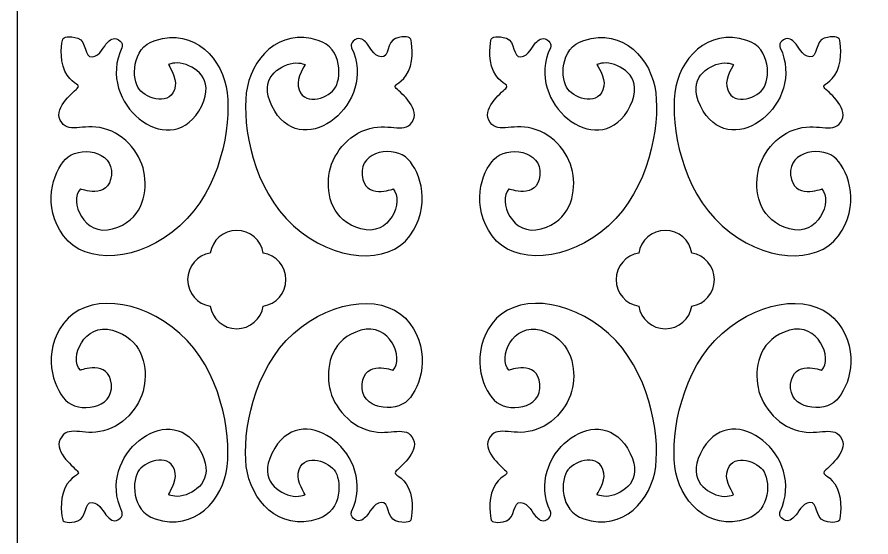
# Model space of a CAD drawing. Header units: centimetres. Extents: x -11.2 to -6.8, y -9 to 9.
# Drawn here: x -11.177 to -8.265, y -2.667 to -0.895 of the extents above; entities that cross this region are included whole.
import ezdxf

# ---------------------------------------------------------------- set-up
doc = ezdxf.new("R2010")
doc.units = ezdxf.units.CM
doc.header["$MEASUREMENT"] = 0
doc.layers.add('layer 1', color=7, linetype='Continuous')

msp = doc.modelspace()

# ---------------------------------------------------------------- linework, layer by layer
at = {"layer": 'layer 1', "color": 250, "lineweight": 30}
for points, knots in [([(-6.75346, 9.00075), (-6.75346, 9.00075), (-6.75346, -9.00021), (-6.75346, -9.00021), (-6.75346, -9.00021), (-6.75346, -9.00021), (-8.2152, -9.00021), (-8.2152, -9.00021), (-8.2152, -9.00021), (-8.2152, -9.00021), (-8.25354, -9.00021), (-8.25354, -9.00021), (-8.25354, -9.00021), (-8.25354, -9.00021), (-9.67695, -9.00021), (-9.67695, -9.00021), (-9.67695, -9.00021), (-9.67695, -9.00021), (-9.71529, -9.00021), (-9.71529, -9.00021), (-9.71529, -9.00021), (-9.71529, -9.00021), (-11.17704, -9.0002), (-11.17704, -9.0002), (-11.17704, -9.0002), (-11.17704, -9.0002), (-11.17702, 9.00077), (-11.17702, 9.00077), (-11.17702, 9.00077), (-11.17702, 9.00077), (-9.67695, 9.00077), (-9.67695, 9.00077), (-9.67695, 9.00077), (-9.67695, 9.00077), (-9.67695, 9.00075), (-9.67695, 9.00075), (-9.67695, 9.00075), (-9.67695, 9.00075), (-8.25354, 9.00075), (-8.25354, 9.00075), (-8.25354, 9.00075), (-8.25354, 9.00075), (-8.2152, 9.00075), (-8.2152, 9.00075), (-8.2152, 9.00075), (-8.2152, 9.00075), (-6.75346, 9.00075), (-6.75346, 9.00075)], [0, 0, 0, 0, 0.0769231, 0.0769231, 0.0769231, 0.0769231, 0.1538462, 0.1538462, 0.1538462, 0.1538462, 0.2307692, 0.2307692, 0.2307692, 0.2307692, 0.3076923, 0.3076923, 0.3076923, 0.3076923, 0.3846154, 0.3846154, 0.3846154, 0.3846154, 0.4615385, 0.4615385, 0.4615385, 0.4615385, 0.5384615, 0.5384615, 0.5384615, 0.5384615, 0.6153846, 0.6153846, 0.6153846, 0.6153846, 0.6923077, 0.6923077, 0.6923077, 0.6923077, 0.7692308, 0.7692308, 0.7692308, 0.7692308, 0.8461538, 0.8461538, 0.8461538, 0.8461538, 1, 1, 1, 1]), ([(-10.66092, -1.05672), (-10.66092, -1.05672), (-10.63785, -1.04604), (-10.61035, -1.05349), (-10.61035, -1.05349), (-10.55964, -1.06726), (-10.49685, -1.11557), (-10.55732, -1.21498), (-10.55732, -1.21498), (-10.66037, -1.38453), (-10.90895, -1.18855), (-10.81967, -0.99918), (-10.81967, -0.99918), (-10.81967, -0.99918), (-10.81194, -0.98291), (-10.83098, -0.97206), (-10.83098, -0.97206), (-10.85002, -0.96119), (-10.8606, -0.97403), (-10.87016, -0.98291), (-10.87016, -0.98291), (-10.87967, -0.99178), (-10.89343, -1.02734), (-10.92096, -1.0303), (-10.92096, -1.0303), (-10.94847, -1.03327), (-10.93895, -0.97698), (-10.96963, -0.96709), (-10.96963, -0.96709), (-11.00034, -0.95723), (-11.01936, -0.96316), (-11.02148, -0.97009), (-11.02148, -0.97009), (-11.02364, -0.97698), (-11.03419, -1.03523), (-11.01406, -1.0787), (-11.01406, -1.0787), (-10.99397, -1.12211), (-10.96011, -1.12309), (-10.96963, -1.13499), (-10.96963, -1.13499), (-10.97915, -1.1468), (-11.05194, -1.20102), (-11.02997, -1.24558), (-11.02997, -1.24558), (-11.00456, -1.29706), (-10.95481, -1.25545), (-10.88178, -1.27422), (-10.88178, -1.27422), (-10.8054, -1.29383), (-10.75054, -1.367), (-10.74209, -1.43413), (-10.74209, -1.43413), (-10.73362, -1.5013), (-10.75265, -1.58919), (-10.8511, -1.61684), (-10.8511, -1.61684), (-10.94953, -1.6445), (-11.00034, -1.52206), (-10.96115, -1.48057), (-10.96115, -1.48057), (-10.96115, -1.48057), (-10.86377, -1.51908), (-10.85531, -1.43317), (-10.85531, -1.43317), (-10.84687, -1.34728), (-10.96858, -1.33347), (-11.01196, -1.37887), (-11.01196, -1.37887), (-11.05537, -1.42427), (-11.09242, -1.53983), (-11.01834, -1.64056), (-11.01834, -1.64056), (-10.94425, -1.74126), (-10.76007, -1.7304), (-10.62146, -1.60597), (-10.62146, -1.60597), (-10.48279, -1.48159), (-10.44679, -1.2673), (-10.46054, -1.15276), (-10.46054, -1.15276), (-10.47432, -1.03819), (-10.5707, -0.93038), (-10.70611, -0.97403), (-10.70611, -0.97403), (-10.78909, -1.00078), (-10.78654, -1.10833), (-10.76006, -1.14089), (-10.76006, -1.14089), (-10.73362, -1.17349), (-10.65099, -1.20148), (-10.63727, -1.13002), (-10.63727, -1.13002), (-10.63201, -1.10237), (-10.66092, -1.05672), (-10.66092, -1.05672)], [0, 0, 0, 0, 0.04, 0.04, 0.04, 0.04, 0.08, 0.08, 0.08, 0.08, 0.12, 0.12, 0.12, 0.12, 0.16, 0.16, 0.16, 0.16, 0.2, 0.2, 0.2, 0.2, 0.24, 0.24, 0.24, 0.24, 0.28, 0.28, 0.28, 0.28, 0.32, 0.32, 0.32, 0.32, 0.36, 0.36, 0.36, 0.36, 0.4, 0.4, 0.4, 0.4, 0.44, 0.44, 0.44, 0.44, 0.48, 0.48, 0.48, 0.48, 0.52, 0.52, 0.52, 0.52, 0.56, 0.56, 0.56, 0.56, 0.6, 0.6, 0.6, 0.6, 0.64, 0.64, 0.64, 0.64, 0.68, 0.68, 0.68, 0.68, 0.72, 0.72, 0.72, 0.72, 0.76, 0.76, 0.76, 0.76, 0.8, 0.8, 0.8, 0.8, 0.84, 0.84, 0.84, 0.84, 0.88, 0.88, 0.88, 0.88, 0.92, 0.92, 0.92, 0.92, 1, 1, 1, 1]), ([(-10.19476, -1.05672), (-10.19476, -1.05672), (-10.2178, -1.04604), (-10.24532, -1.05348), (-10.24532, -1.05348), (-10.29602, -1.06726), (-10.35882, -1.11557), (-10.29834, -1.215), (-10.29834, -1.215), (-10.19526, -1.38453), (-9.94671, -1.18855), (-10.03601, -0.99918), (-10.03601, -0.99918), (-10.03601, -0.99918), (-10.04368, -0.98291), (-10.02465, -0.97206), (-10.02465, -0.97206), (-10.00561, -0.96119), (-9.99503, -0.97403), (-9.98552, -0.98291), (-9.98552, -0.98291), (-9.97596, -0.99178), (-9.96222, -1.02734), (-9.9347, -1.0303), (-9.9347, -1.0303), (-9.90717, -1.03327), (-9.91672, -0.97698), (-9.88603, -0.96713), (-9.88603, -0.96713), (-9.85531, -0.95723), (-9.83627, -0.96316), (-9.83416, -0.97006), (-9.83416, -0.97006), (-9.83206, -0.97698), (-9.82145, -1.03523), (-9.84157, -1.0787), (-9.84157, -1.0787), (-9.86167, -1.12211), (-9.89557, -1.12309), (-9.88603, -1.13499), (-9.88603, -1.13499), (-9.87648, -1.1468), (-9.80372, -1.20102), (-9.82569, -1.24558), (-9.82569, -1.24558), (-9.85107, -1.29706), (-9.90084, -1.25545), (-9.97385, -1.27422), (-9.97385, -1.27422), (-10.05022, -1.29383), (-10.10511, -1.36702), (-10.11358, -1.43416), (-10.11358, -1.43416), (-10.12202, -1.5013), (-10.10298, -1.58919), (-10.00453, -1.61684), (-10.00453, -1.61684), (-9.90614, -1.6445), (-9.85531, -1.52206), (-9.89448, -1.48057), (-9.89448, -1.48057), (-9.89448, -1.48057), (-9.99184, -1.51908), (-10.00033, -1.43317), (-10.00033, -1.43317), (-10.00879, -1.34729), (-9.88709, -1.33347), (-9.8437, -1.37887), (-9.8437, -1.37887), (-9.80029, -1.42427), (-9.76323, -1.53983), (-9.83733, -1.64056), (-9.83733, -1.64056), (-9.91142, -1.74126), (-10.09559, -1.7304), (-10.23422, -1.60597), (-10.23422, -1.60597), (-10.37287, -1.48159), (-10.40886, -1.2673), (-10.39511, -1.15276), (-10.39511, -1.15276), (-10.38133, -1.03819), (-10.28498, -0.93038), (-10.14957, -0.97403), (-10.14957, -0.97403), (-10.06655, -1.00078), (-10.06913, -1.10833), (-10.09559, -1.14089), (-10.09559, -1.14089), (-10.12202, -1.1735), (-10.20468, -1.20148), (-10.21834, -1.13002), (-10.21834, -1.13002), (-10.22366, -1.10236), (-10.19476, -1.05672), (-10.19476, -1.05672)], [0, 0, 0, 0, 0.04, 0.04, 0.04, 0.04, 0.08, 0.08, 0.08, 0.08, 0.12, 0.12, 0.12, 0.12, 0.16, 0.16, 0.16, 0.16, 0.2, 0.2, 0.2, 0.2, 0.24, 0.24, 0.24, 0.24, 0.28, 0.28, 0.28, 0.28, 0.32, 0.32, 0.32, 0.32, 0.36, 0.36, 0.36, 0.36, 0.4, 0.4, 0.4, 0.4, 0.44, 0.44, 0.44, 0.44, 0.48, 0.48, 0.48, 0.48, 0.52, 0.52, 0.52, 0.52, 0.56, 0.56, 0.56, 0.56, 0.6, 0.6, 0.6, 0.6, 0.64, 0.64, 0.64, 0.64, 0.68, 0.68, 0.68, 0.68, 0.72, 0.72, 0.72, 0.72, 0.76, 0.76, 0.76, 0.76, 0.8, 0.8, 0.8, 0.8, 0.84, 0.84, 0.84, 0.84, 0.88, 0.88, 0.88, 0.88, 0.92, 0.92, 0.92, 0.92, 1, 1, 1, 1]), ([(-9.19915, -1.05672), (-9.19915, -1.05672), (-9.1761, -1.04604), (-9.1486, -1.05349), (-9.1486, -1.05349), (-9.09788, -1.06724), (-9.0351, -1.11558), (-9.09556, -1.21501), (-9.09556, -1.21501), (-9.19864, -1.38453), (-9.4472, -1.18858), (-9.35791, -0.99918), (-9.35791, -0.99918), (-9.35791, -0.99918), (-9.35019, -0.98291), (-9.36924, -0.97205), (-9.36924, -0.97205), (-9.38829, -0.96119), (-9.39888, -0.97402), (-9.40841, -0.98291), (-9.40841, -0.98291), (-9.41793, -0.9918), (-9.43169, -1.02734), (-9.4592, -1.0303), (-9.4592, -1.0303), (-9.48673, -1.03327), (-9.4772, -0.97698), (-9.50789, -0.96711), (-9.50789, -0.96711), (-9.53859, -0.95724), (-9.55763, -0.96316), (-9.55975, -0.97007), (-9.55975, -0.97007), (-9.56187, -0.97698), (-9.57245, -1.03525), (-9.55234, -1.07869), (-9.55234, -1.07869), (-9.53224, -1.12213), (-9.49837, -1.12313), (-9.50789, -1.13497), (-9.50789, -1.13497), (-9.51742, -1.14682), (-9.5902, -1.20102), (-9.56822, -1.24556), (-9.56822, -1.24556), (-9.54282, -1.29705), (-9.49307, -1.25544), (-9.42005, -1.2742), (-9.42005, -1.2742), (-9.34367, -1.29382), (-9.28881, -1.36702), (-9.28034, -1.43416), (-9.28034, -1.43416), (-9.27187, -1.50131), (-9.29092, -1.58919), (-9.38935, -1.61684), (-9.38935, -1.61684), (-9.48778, -1.64449), (-9.53859, -1.52205), (-9.49942, -1.48057), (-9.49942, -1.48057), (-9.49942, -1.48057), (-9.40206, -1.51909), (-9.39359, -1.43318), (-9.39359, -1.43318), (-9.38512, -1.34727), (-9.50684, -1.33345), (-9.55023, -1.37887), (-9.55023, -1.37887), (-9.59362, -1.42429), (-9.63066, -1.53982), (-9.55658, -1.64054), (-9.55658, -1.64054), (-9.48249, -1.74125), (-9.29833, -1.7304), (-9.15968, -1.60597), (-9.15968, -1.60597), (-9.02103, -1.48156), (-8.98505, -1.26729), (-8.99881, -1.15275), (-8.99881, -1.15275), (-9.01257, -1.0382), (-9.10894, -0.93038), (-9.24435, -0.97402), (-9.24435, -0.97402), (-9.32735, -1.00078), (-9.32479, -1.10831), (-9.29833, -1.1409), (-9.29833, -1.1409), (-9.27187, -1.17348), (-9.18923, -1.20148), (-9.17556, -1.13004), (-9.17556, -1.13004), (-9.17027, -1.10239), (-9.19915, -1.05672), (-9.19915, -1.05672)], [0, 0, 0, 0, 0.04, 0.04, 0.04, 0.04, 0.08, 0.08, 0.08, 0.08, 0.12, 0.12, 0.12, 0.12, 0.16, 0.16, 0.16, 0.16, 0.2, 0.2, 0.2, 0.2, 0.24, 0.24, 0.24, 0.24, 0.28, 0.28, 0.28, 0.28, 0.32, 0.32, 0.32, 0.32, 0.36, 0.36, 0.36, 0.36, 0.4, 0.4, 0.4, 0.4, 0.44, 0.44, 0.44, 0.44, 0.48, 0.48, 0.48, 0.48, 0.52, 0.52, 0.52, 0.52, 0.56, 0.56, 0.56, 0.56, 0.6, 0.6, 0.6, 0.6, 0.64, 0.64, 0.64, 0.64, 0.68, 0.68, 0.68, 0.68, 0.72, 0.72, 0.72, 0.72, 0.76, 0.76, 0.76, 0.76, 0.8, 0.8, 0.8, 0.8, 0.84, 0.84, 0.84, 0.84, 0.88, 0.88, 0.88, 0.88, 0.92, 0.92, 0.92, 0.92, 1, 1, 1, 1]), ([(-8.73301, -1.05672), (-8.73301, -1.05672), (-8.75606, -1.04604), (-8.78357, -1.05349), (-8.78357, -1.05349), (-8.83429, -1.06724), (-8.89707, -1.11558), (-8.8366, -1.21501), (-8.8366, -1.21501), (-8.73353, -1.38453), (-8.48496, -1.18858), (-8.57425, -0.99918), (-8.57425, -0.99918), (-8.57425, -0.99918), (-8.58197, -0.98291), (-8.56292, -0.97205), (-8.56292, -0.97205), (-8.54387, -0.96119), (-8.53329, -0.97402), (-8.52376, -0.98291), (-8.52376, -0.98291), (-8.51423, -0.9918), (-8.50048, -1.02734), (-8.47295, -1.0303), (-8.47295, -1.0303), (-8.44544, -1.03327), (-8.45497, -0.97698), (-8.42427, -0.96711), (-8.42427, -0.96711), (-8.39358, -0.95724), (-8.37452, -0.96316), (-8.37241, -0.97007), (-8.37241, -0.97007), (-8.3703, -0.97698), (-8.35971, -1.03525), (-8.37982, -1.07869), (-8.37982, -1.07869), (-8.39993, -1.12213), (-8.4338, -1.12313), (-8.42427, -1.13497), (-8.42427, -1.13497), (-8.41474, -1.14682), (-8.34196, -1.20102), (-8.36394, -1.24556), (-8.36394, -1.24556), (-8.38935, -1.29705), (-8.43909, -1.25544), (-8.51212, -1.2742), (-8.51212, -1.2742), (-8.58849, -1.29382), (-8.64336, -1.36702), (-8.65183, -1.43416), (-8.65183, -1.43416), (-8.66029, -1.50131), (-8.64124, -1.58919), (-8.54281, -1.61684), (-8.54281, -1.61684), (-8.44438, -1.64449), (-8.39358, -1.52205), (-8.43273, -1.48057), (-8.43273, -1.48057), (-8.43273, -1.48057), (-8.53011, -1.51909), (-8.53858, -1.43318), (-8.53858, -1.43318), (-8.54704, -1.34727), (-8.42533, -1.33345), (-8.38194, -1.37887), (-8.38194, -1.37887), (-8.33854, -1.42429), (-8.3015, -1.53982), (-8.37559, -1.64054), (-8.37559, -1.64054), (-8.44967, -1.74125), (-8.63383, -1.7304), (-8.77248, -1.60597), (-8.77248, -1.60597), (-8.91113, -1.48156), (-8.94711, -1.26729), (-8.93336, -1.15275), (-8.93336, -1.15275), (-8.9196, -1.0382), (-8.82322, -0.93038), (-8.68781, -0.97402), (-8.68781, -0.97402), (-8.60482, -1.00078), (-8.60737, -1.10831), (-8.63383, -1.1409), (-8.63383, -1.1409), (-8.66029, -1.17348), (-8.74293, -1.20148), (-8.75661, -1.13004), (-8.75661, -1.13004), (-8.7619, -1.10239), (-8.73301, -1.05672), (-8.73301, -1.05672)], [0, 0, 0, 0, 0.04, 0.04, 0.04, 0.04, 0.08, 0.08, 0.08, 0.08, 0.12, 0.12, 0.12, 0.12, 0.16, 0.16, 0.16, 0.16, 0.2, 0.2, 0.2, 0.2, 0.24, 0.24, 0.24, 0.24, 0.28, 0.28, 0.28, 0.28, 0.32, 0.32, 0.32, 0.32, 0.36, 0.36, 0.36, 0.36, 0.4, 0.4, 0.4, 0.4, 0.44, 0.44, 0.44, 0.44, 0.48, 0.48, 0.48, 0.48, 0.52, 0.52, 0.52, 0.52, 0.56, 0.56, 0.56, 0.56, 0.6, 0.6, 0.6, 0.6, 0.64, 0.64, 0.64, 0.64, 0.68, 0.68, 0.68, 0.68, 0.72, 0.72, 0.72, 0.72, 0.76, 0.76, 0.76, 0.76, 0.8, 0.8, 0.8, 0.8, 0.84, 0.84, 0.84, 0.84, 0.88, 0.88, 0.88, 0.88, 0.92, 0.92, 0.92, 0.92, 1, 1, 1, 1]), ([(-10.26031, -1.78965), (-10.2603, -1.8353), (-10.29365, -1.87315), (-10.33729, -1.88017), (-10.33729, -1.88017), (-10.34435, -1.92381), (-10.3822, -1.95718), (-10.42783, -1.95718), (-10.42783, -1.95718), (-10.47345, -1.95718), (-10.51129, -1.92381), (-10.51833, -1.88017), (-10.51833, -1.88017), (-10.56198, -1.87315), (-10.59536, -1.8353), (-10.59536, -1.78965), (-10.59536, -1.78965), (-10.59536, -1.74402), (-10.56198, -1.70618), (-10.51833, -1.69917), (-10.51833, -1.69917), (-10.51129, -1.65547), (-10.47345, -1.62212), (-10.42783, -1.62212), (-10.42783, -1.62212), (-10.3822, -1.62212), (-10.34435, -1.65547), (-10.33729, -1.69917), (-10.33729, -1.69917), (-10.29365, -1.70618), (-10.26031, -1.74402), (-10.26031, -1.78965)], [0, 0, 0, 0, 0.1111111, 0.1111111, 0.1111111, 0.1111111, 0.2222222, 0.2222222, 0.2222222, 0.2222222, 0.3333333, 0.3333333, 0.3333333, 0.3333333, 0.4444444, 0.4444444, 0.4444444, 0.4444444, 0.5555556, 0.5555556, 0.5555556, 0.5555556, 0.6666667, 0.6666667, 0.6666667, 0.6666667, 0.7777778, 0.7777778, 0.7777778, 0.7777778, 1, 1, 1, 1]), ([(-8.79855, -1.78965), (-8.79855, -1.83529), (-8.83191, -1.87314), (-8.87557, -1.88016), (-8.87557, -1.88016), (-8.88259, -1.92382), (-8.92045, -1.95718), (-8.96608, -1.95718), (-8.96608, -1.95718), (-9.01172, -1.95718), (-9.04956, -1.92382), (-9.05659, -1.88016), (-9.05659, -1.88016), (-9.10025, -1.87313), (-9.13361, -1.83529), (-9.13361, -1.78965), (-9.13361, -1.78965), (-9.13361, -1.74402), (-9.10025, -1.70617), (-9.05659, -1.69915), (-9.05659, -1.69915), (-9.04956, -1.65549), (-9.01172, -1.62213), (-8.96608, -1.62213), (-8.96608, -1.62213), (-8.92045, -1.62213), (-8.88259, -1.65549), (-8.87557, -1.69915), (-8.87557, -1.69915), (-8.83191, -1.70617), (-8.79855, -1.74402), (-8.79855, -1.78965)], [0, 0, 0, 0, 0.1111111, 0.1111111, 0.1111111, 0.1111111, 0.2222222, 0.2222222, 0.2222222, 0.2222222, 0.3333333, 0.3333333, 0.3333333, 0.3333333, 0.4444444, 0.4444444, 0.4444444, 0.4444444, 0.5555556, 0.5555556, 0.5555556, 0.5555556, 0.6666667, 0.6666667, 0.6666667, 0.6666667, 0.7777778, 0.7777778, 0.7777778, 0.7777778, 1, 1, 1, 1]), ([(-10.66092, -2.52259), (-10.66092, -2.52259), (-10.63785, -2.53328), (-10.61035, -2.5258), (-10.61035, -2.5258), (-10.55964, -2.51209), (-10.49685, -2.46374), (-10.55732, -2.36429), (-10.55732, -2.36429), (-10.66037, -2.19481), (-10.90895, -2.39075), (-10.81965, -2.58014), (-10.81965, -2.58014), (-10.81965, -2.58014), (-10.81194, -2.59639), (-10.83098, -2.60725), (-10.83098, -2.60725), (-10.85002, -2.61812), (-10.86059, -2.6053), (-10.87016, -2.59639), (-10.87016, -2.59639), (-10.87967, -2.58751), (-10.89343, -2.55197), (-10.92096, -2.54902), (-10.92096, -2.54902), (-10.94847, -2.54604), (-10.93895, -2.6023), (-10.96963, -2.61219), (-10.96963, -2.61219), (-11.00034, -2.62207), (-11.01936, -2.61615), (-11.02148, -2.60925), (-11.02148, -2.60925), (-11.02364, -2.6023), (-11.03419, -2.54404), (-11.01406, -2.50061), (-11.01406, -2.50061), (-10.99397, -2.45718), (-10.96011, -2.45616), (-10.96965, -2.44435), (-10.96965, -2.44435), (-10.97915, -2.4325), (-11.05194, -2.3783), (-11.02997, -2.33376), (-11.02997, -2.33376), (-11.00456, -2.28228), (-10.95481, -2.32388), (-10.88178, -2.30511), (-10.88178, -2.30511), (-10.80543, -2.28549), (-10.75054, -2.21227), (-10.74211, -2.14513), (-10.74211, -2.14513), (-10.73362, -2.078), (-10.75265, -1.99013), (-10.8511, -1.96247), (-10.8511, -1.96247), (-10.94953, -1.9348), (-11.00034, -2.05728), (-10.96115, -2.09871), (-10.96115, -2.09871), (-10.96115, -2.09871), (-10.86377, -2.06021), (-10.85531, -2.14614), (-10.85531, -2.14614), (-10.84687, -2.23204), (-10.96858, -2.24587), (-11.01196, -2.20044), (-11.01196, -2.20044), (-11.05537, -2.15501), (-11.09242, -2.0395), (-11.01834, -1.93876), (-11.01834, -1.93876), (-10.94425, -1.83806), (-10.76007, -1.84894), (-10.62146, -1.97333), (-10.62146, -1.97333), (-10.48279, -2.09775), (-10.44679, -2.31202), (-10.46054, -2.42659), (-10.46054, -2.42659), (-10.47432, -2.54109), (-10.5707, -2.64894), (-10.70611, -2.6053), (-10.70611, -2.6053), (-10.78907, -2.57855), (-10.78654, -2.47102), (-10.76007, -2.43839), (-10.76007, -2.43839), (-10.73362, -2.40581), (-10.65099, -2.37782), (-10.63729, -2.44926), (-10.63729, -2.44926), (-10.63201, -2.47691), (-10.66092, -2.52259), (-10.66092, -2.52259)], [0, 0, 0, 0, 0.04, 0.04, 0.04, 0.04, 0.08, 0.08, 0.08, 0.08, 0.12, 0.12, 0.12, 0.12, 0.16, 0.16, 0.16, 0.16, 0.2, 0.2, 0.2, 0.2, 0.24, 0.24, 0.24, 0.24, 0.28, 0.28, 0.28, 0.28, 0.32, 0.32, 0.32, 0.32, 0.36, 0.36, 0.36, 0.36, 0.4, 0.4, 0.4, 0.4, 0.44, 0.44, 0.44, 0.44, 0.48, 0.48, 0.48, 0.48, 0.52, 0.52, 0.52, 0.52, 0.56, 0.56, 0.56, 0.56, 0.6, 0.6, 0.6, 0.6, 0.64, 0.64, 0.64, 0.64, 0.68, 0.68, 0.68, 0.68, 0.72, 0.72, 0.72, 0.72, 0.76, 0.76, 0.76, 0.76, 0.8, 0.8, 0.8, 0.8, 0.84, 0.84, 0.84, 0.84, 0.88, 0.88, 0.88, 0.88, 0.92, 0.92, 0.92, 0.92, 1, 1, 1, 1]), ([(-10.19476, -2.52259), (-10.19476, -2.52259), (-10.2178, -2.53328), (-10.24532, -2.5258), (-10.24532, -2.5258), (-10.29601, -2.51209), (-10.3588, -2.46374), (-10.29834, -2.36429), (-10.29834, -2.36429), (-10.19526, -2.1948), (-9.94669, -2.39075), (-10.03601, -2.58014), (-10.03601, -2.58014), (-10.03601, -2.58014), (-10.04368, -2.59639), (-10.02465, -2.60725), (-10.02465, -2.60725), (-10.00561, -2.61812), (-9.995, -2.6053), (-9.98552, -2.59639), (-9.98552, -2.59639), (-9.97596, -2.58751), (-9.96222, -2.55197), (-9.9347, -2.54901), (-9.9347, -2.54901), (-9.90717, -2.54604), (-9.91672, -2.60235), (-9.88603, -2.61219), (-9.88603, -2.61219), (-9.85531, -2.62207), (-9.83627, -2.61615), (-9.83416, -2.60925), (-9.83416, -2.60925), (-9.83206, -2.6023), (-9.82148, -2.54404), (-9.84157, -2.50061), (-9.84157, -2.50061), (-9.86167, -2.45717), (-9.89557, -2.45616), (-9.88603, -2.44435), (-9.88603, -2.44435), (-9.87648, -2.4325), (-9.80372, -2.3783), (-9.82569, -2.33376), (-9.82569, -2.33376), (-9.85107, -2.28228), (-9.90084, -2.32386), (-9.97385, -2.30511), (-9.97385, -2.30511), (-10.05022, -2.28549), (-10.10511, -2.21227), (-10.11358, -2.14514), (-10.11358, -2.14514), (-10.12203, -2.07799), (-10.10298, -1.99013), (-10.00453, -1.96247), (-10.00453, -1.96247), (-9.90614, -1.9348), (-9.85531, -2.05728), (-9.89448, -2.09871), (-9.89448, -2.09871), (-9.89448, -2.09871), (-9.99184, -2.06022), (-10.00033, -2.14616), (-10.00033, -2.14616), (-10.00879, -2.23204), (-9.88709, -2.24587), (-9.8437, -2.20044), (-9.8437, -2.20044), (-9.80029, -2.15501), (-9.76324, -2.0395), (-9.83734, -1.93876), (-9.83734, -1.93876), (-9.91142, -1.83806), (-10.09559, -1.84894), (-10.23422, -1.97333), (-10.23422, -1.97333), (-10.37289, -2.09775), (-10.40886, -2.31202), (-10.39511, -2.42659), (-10.39511, -2.42659), (-10.38133, -2.54111), (-10.28498, -2.64894), (-10.14957, -2.6053), (-10.14957, -2.6053), (-10.06655, -2.57855), (-10.06913, -2.47102), (-10.09559, -2.4384), (-10.09559, -2.4384), (-10.12203, -2.40581), (-10.20468, -2.37782), (-10.21834, -2.44926), (-10.21834, -2.44926), (-10.22366, -2.47689), (-10.19476, -2.52259), (-10.19476, -2.52259)], [0, 0, 0, 0, 0.04, 0.04, 0.04, 0.04, 0.08, 0.08, 0.08, 0.08, 0.12, 0.12, 0.12, 0.12, 0.16, 0.16, 0.16, 0.16, 0.2, 0.2, 0.2, 0.2, 0.24, 0.24, 0.24, 0.24, 0.28, 0.28, 0.28, 0.28, 0.32, 0.32, 0.32, 0.32, 0.36, 0.36, 0.36, 0.36, 0.4, 0.4, 0.4, 0.4, 0.44, 0.44, 0.44, 0.44, 0.48, 0.48, 0.48, 0.48, 0.52, 0.52, 0.52, 0.52, 0.56, 0.56, 0.56, 0.56, 0.6, 0.6, 0.6, 0.6, 0.64, 0.64, 0.64, 0.64, 0.68, 0.68, 0.68, 0.68, 0.72, 0.72, 0.72, 0.72, 0.76, 0.76, 0.76, 0.76, 0.8, 0.8, 0.8, 0.8, 0.84, 0.84, 0.84, 0.84, 0.88, 0.88, 0.88, 0.88, 0.92, 0.92, 0.92, 0.92, 1, 1, 1, 1]), ([(-9.19915, -2.52259), (-9.19915, -2.52259), (-9.1761, -2.53327), (-9.1486, -2.52582), (-9.1486, -2.52582), (-9.09788, -2.51207), (-9.0351, -2.46373), (-9.09556, -2.3643), (-9.09556, -2.3643), (-9.19864, -2.19478), (-9.4472, -2.39073), (-9.35791, -2.58013), (-9.35791, -2.58013), (-9.35791, -2.58013), (-9.35019, -2.5964), (-9.36924, -2.60726), (-9.36924, -2.60726), (-9.38829, -2.61812), (-9.39888, -2.60528), (-9.40841, -2.5964), (-9.40841, -2.5964), (-9.41793, -2.58751), (-9.43169, -2.55196), (-9.4592, -2.549), (-9.4592, -2.549), (-9.48673, -2.54604), (-9.4772, -2.60233), (-9.50789, -2.6122), (-9.50789, -2.6122), (-9.53859, -2.62207), (-9.55763, -2.61615), (-9.55975, -2.60923), (-9.55975, -2.60923), (-9.56187, -2.60233), (-9.57245, -2.54406), (-9.55234, -2.50062), (-9.55234, -2.50062), (-9.53224, -2.45717), (-9.49837, -2.45618), (-9.50789, -2.44434), (-9.50789, -2.44434), (-9.51742, -2.43249), (-9.5902, -2.37829), (-9.56822, -2.33375), (-9.56822, -2.33375), (-9.54282, -2.28226), (-9.49307, -2.32387), (-9.42005, -2.30511), (-9.42005, -2.30511), (-9.34367, -2.28548), (-9.28881, -2.21229), (-9.28034, -2.14515), (-9.28034, -2.14515), (-9.27187, -2.078), (-9.29092, -1.99011), (-9.38935, -1.96247), (-9.38935, -1.96247), (-9.48778, -1.93482), (-9.53859, -2.05726), (-9.49942, -2.09874), (-9.49942, -2.09874), (-9.49942, -2.09874), (-9.40206, -2.06022), (-9.39359, -2.14613), (-9.39359, -2.14613), (-9.38512, -2.23204), (-9.50684, -2.24586), (-9.55023, -2.20044), (-9.55023, -2.20044), (-9.59362, -2.15502), (-9.63066, -2.03949), (-9.55658, -1.93877), (-9.55658, -1.93877), (-9.48249, -1.83805), (-9.29833, -1.84891), (-9.15968, -1.97333), (-9.15968, -1.97333), (-9.02103, -2.09775), (-8.98505, -2.31202), (-8.99881, -2.42656), (-8.99881, -2.42656), (-9.01257, -2.5411), (-9.10894, -2.64893), (-9.24435, -2.60528), (-9.24435, -2.60528), (-9.32735, -2.57853), (-9.32479, -2.471), (-9.29833, -2.43841), (-9.29833, -2.43841), (-9.27187, -2.40583), (-9.18923, -2.37782), (-9.17556, -2.44927), (-9.17556, -2.44927), (-9.17027, -2.47692), (-9.19915, -2.52259), (-9.19915, -2.52259)], [0, 0, 0, 0, 0.04, 0.04, 0.04, 0.04, 0.08, 0.08, 0.08, 0.08, 0.12, 0.12, 0.12, 0.12, 0.16, 0.16, 0.16, 0.16, 0.2, 0.2, 0.2, 0.2, 0.24, 0.24, 0.24, 0.24, 0.28, 0.28, 0.28, 0.28, 0.32, 0.32, 0.32, 0.32, 0.36, 0.36, 0.36, 0.36, 0.4, 0.4, 0.4, 0.4, 0.44, 0.44, 0.44, 0.44, 0.48, 0.48, 0.48, 0.48, 0.52, 0.52, 0.52, 0.52, 0.56, 0.56, 0.56, 0.56, 0.6, 0.6, 0.6, 0.6, 0.64, 0.64, 0.64, 0.64, 0.68, 0.68, 0.68, 0.68, 0.72, 0.72, 0.72, 0.72, 0.76, 0.76, 0.76, 0.76, 0.8, 0.8, 0.8, 0.8, 0.84, 0.84, 0.84, 0.84, 0.88, 0.88, 0.88, 0.88, 0.92, 0.92, 0.92, 0.92, 1, 1, 1, 1]), ([(-8.73301, -2.52259), (-8.73301, -2.52259), (-8.75606, -2.53327), (-8.78357, -2.52582), (-8.78357, -2.52582), (-8.83429, -2.51207), (-8.89707, -2.46373), (-8.8366, -2.3643), (-8.8366, -2.3643), (-8.73353, -2.19478), (-8.48496, -2.39073), (-8.57425, -2.58013), (-8.57425, -2.58013), (-8.57425, -2.58013), (-8.58197, -2.5964), (-8.56292, -2.60726), (-8.56292, -2.60726), (-8.54387, -2.61812), (-8.53329, -2.60528), (-8.52376, -2.5964), (-8.52376, -2.5964), (-8.51423, -2.58751), (-8.50048, -2.55196), (-8.47295, -2.549), (-8.47295, -2.549), (-8.44544, -2.54604), (-8.45497, -2.60233), (-8.42427, -2.6122), (-8.42427, -2.6122), (-8.39358, -2.62207), (-8.37452, -2.61615), (-8.37241, -2.60923), (-8.37241, -2.60923), (-8.3703, -2.60233), (-8.35971, -2.54406), (-8.37982, -2.50062), (-8.37982, -2.50062), (-8.39993, -2.45717), (-8.4338, -2.45618), (-8.42427, -2.44434), (-8.42427, -2.44434), (-8.41474, -2.43249), (-8.34196, -2.37829), (-8.36394, -2.33375), (-8.36394, -2.33375), (-8.38935, -2.28226), (-8.43909, -2.32387), (-8.51212, -2.30511), (-8.51212, -2.30511), (-8.58849, -2.28548), (-8.64336, -2.21229), (-8.65183, -2.14515), (-8.65183, -2.14515), (-8.66029, -2.078), (-8.64124, -1.99011), (-8.54281, -1.96247), (-8.54281, -1.96247), (-8.44438, -1.93482), (-8.39358, -2.05726), (-8.43273, -2.09874), (-8.43273, -2.09874), (-8.43273, -2.09874), (-8.53011, -2.06022), (-8.53858, -2.14613), (-8.53858, -2.14613), (-8.54704, -2.23204), (-8.42533, -2.24586), (-8.38194, -2.20044), (-8.38194, -2.20044), (-8.33854, -2.15502), (-8.3015, -2.03949), (-8.37559, -1.93877), (-8.37559, -1.93877), (-8.44967, -1.83805), (-8.63383, -1.84891), (-8.77248, -1.97333), (-8.77248, -1.97333), (-8.91113, -2.09775), (-8.94711, -2.31202), (-8.93336, -2.42656), (-8.93336, -2.42656), (-8.9196, -2.5411), (-8.82322, -2.64893), (-8.68781, -2.60528), (-8.68781, -2.60528), (-8.60482, -2.57853), (-8.60737, -2.471), (-8.63383, -2.43841), (-8.63383, -2.43841), (-8.66029, -2.40583), (-8.74293, -2.37782), (-8.75661, -2.44927), (-8.75661, -2.44927), (-8.7619, -2.47692), (-8.73301, -2.52259), (-8.73301, -2.52259)], [0, 0, 0, 0, 0.04, 0.04, 0.04, 0.04, 0.08, 0.08, 0.08, 0.08, 0.12, 0.12, 0.12, 0.12, 0.16, 0.16, 0.16, 0.16, 0.2, 0.2, 0.2, 0.2, 0.24, 0.24, 0.24, 0.24, 0.28, 0.28, 0.28, 0.28, 0.32, 0.32, 0.32, 0.32, 0.36, 0.36, 0.36, 0.36, 0.4, 0.4, 0.4, 0.4, 0.44, 0.44, 0.44, 0.44, 0.48, 0.48, 0.48, 0.48, 0.52, 0.52, 0.52, 0.52, 0.56, 0.56, 0.56, 0.56, 0.6, 0.6, 0.6, 0.6, 0.64, 0.64, 0.64, 0.64, 0.68, 0.68, 0.68, 0.68, 0.72, 0.72, 0.72, 0.72, 0.76, 0.76, 0.76, 0.76, 0.8, 0.8, 0.8, 0.8, 0.84, 0.84, 0.84, 0.84, 0.88, 0.88, 0.88, 0.88, 0.92, 0.92, 0.92, 0.92, 1, 1, 1, 1])]:
    msp.add_open_spline(points, degree=3, knots=knots, dxfattribs=at)

doc.saveas('drawing.dxf')
